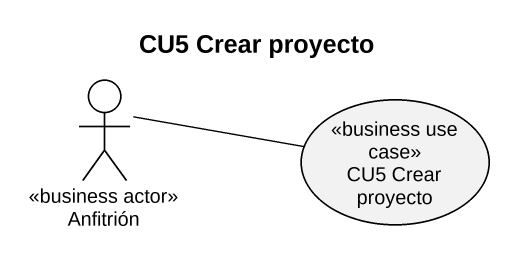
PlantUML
@startuml
title CU5 Crear proyecto
actor Anfitrión <<business actor>>
usecase "CU5 Crear proyecto" as CU5_Crear_proyecto <<business use case>>
Anfitrión -right- CU5_Crear_proyecto
@enduml
